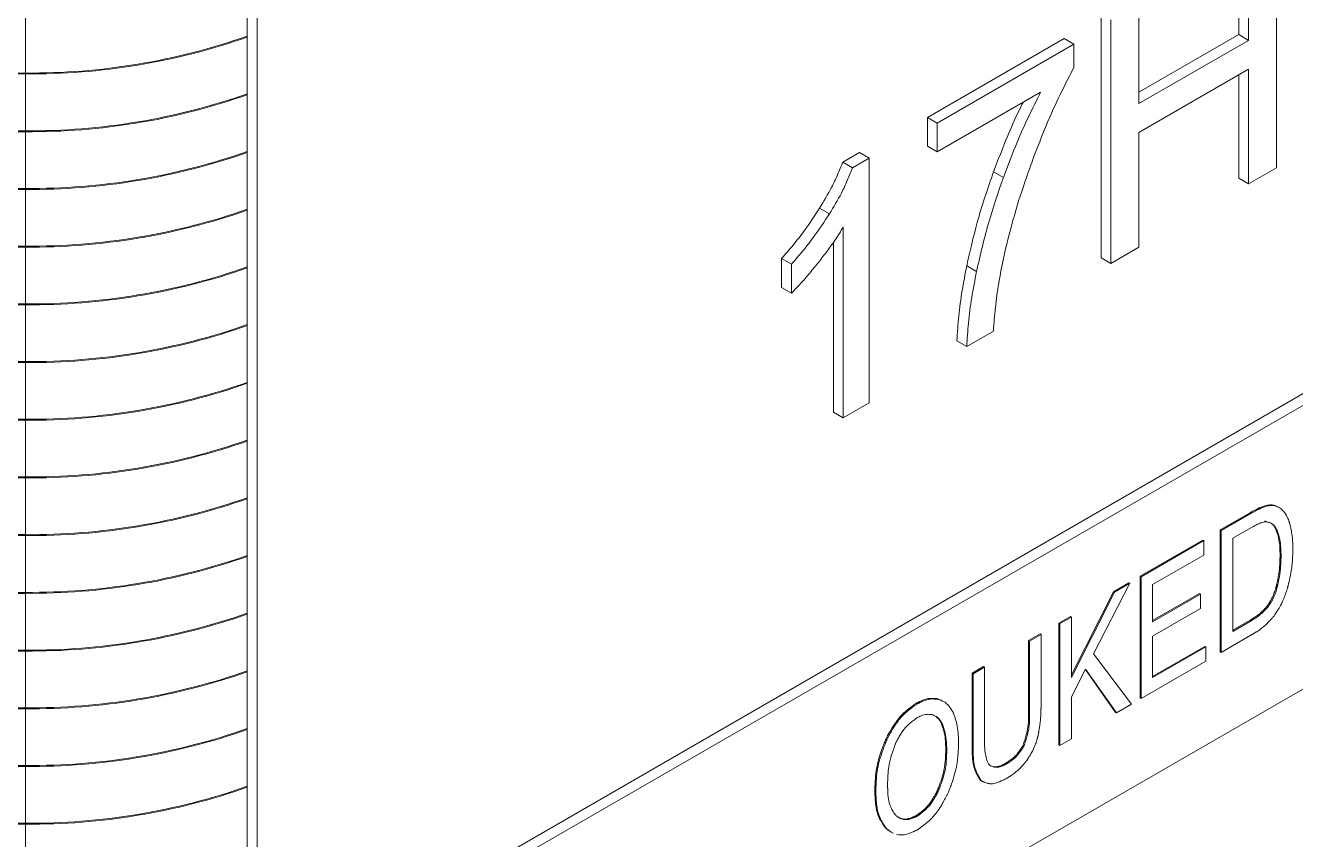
# Model space of a CAD drawing. Header units: millimetres. Extents: x -489 to 1607, y 116 to 1738.
# Drawn here: x 1260.89 to 1270.03, y 1293.21 to 1299.07 of the extents above; entities that cross this region are included whole.
import ezdxf

# ---------------------------------------------------------------- set-up
doc = ezdxf.new("R2010")
doc.units = ezdxf.units.MM

msp = doc.modelspace()

# ---------------------------------------------------------------- linework, layer by layer
at = {"color": 7, "linetype": 'Continuous', "lineweight": 15}
for p, q in [((1278.466, 1301.2592), (1264.3239, 1293.0951)), ((1264.3946, 1293.0543), (1278.5367, 1301.2184)), ((1262.4854, 1300.6891), (1262.4854, 1288.441)), ((1262.5561, 1288.4002), (1262.5561, 1300.6483)), ((1269.8904, 1299.7986), (1269.8904, 1298.0451)), ((1269.6188, 1299.7234), (1269.6188, 1299.0033)), ((1269.6895, 1298.9625), (1269.6895, 1299.6826)), ((1268.9002, 1299.2269), (1268.9002, 1298.5069)), ((1260.8892, 1299.1357), (1260.8892, 1298.7274)), ((1278.5367, 1299.177), (1264.3946, 1291.013)), ((1268.6285, 1299.1517), (1268.6285, 1297.3983)), ((1268.6992, 1297.3574), (1268.6992, 1299.1109)), ((1269.6188, 1299.0033), (1268.9002, 1298.5885)), ((1269.6895, 1298.9625), (1269.6188, 1299.0033)), ((1268.3623, 1298.9753), (1267.3794, 1298.4079)), ((1267.4501, 1298.367), (1268.433, 1298.9345)), ((1268.433, 1298.9345), (1268.3623, 1298.9753)), ((1268.433, 1298.9345), (1268.433, 1298.7671)), ((1268.9002, 1298.5069), (1269.6895, 1298.9625)), ((1252.0608, 1298.7274), (1260.8892, 1298.7274)), ((1269.6895, 1298.7556), (1268.9002, 1298.3)), ((1269.6895, 1297.9291), (1269.6895, 1298.7556)), ((1260.8892, 1298.7205), (1252.0608, 1298.7205)), ((1260.8892, 1298.7205), (1260.8892, 1298.3122)), ((1269.6188, 1298.7148), (1269.6188, 1297.9699)), ((1268.1938, 1298.5895), (1267.4501, 1298.1601)), ((1267.4501, 1298.367), (1267.3794, 1298.4079)), ((1267.3794, 1298.4079), (1267.3794, 1298.201)), ((1267.4501, 1298.1601), (1267.4501, 1298.367)), ((1252.0608, 1298.3122), (1260.8892, 1298.3122)), ((1260.8892, 1298.3053), (1252.0608, 1298.3053)), ((1260.8892, 1298.3053), (1260.8892, 1297.897)), ((1268.9002, 1297.4734), (1268.9002, 1298.3)), ((1267.4501, 1298.1601), (1267.3794, 1298.201)), ((1266.8894, 1298.1549), (1266.7693, 1298.0856)), ((1266.9601, 1298.1141), (1266.84, 1298.0448)), ((1266.8894, 1298.1549), (1266.9601, 1298.1141)), ((1266.9601, 1296.3535), (1266.9601, 1298.1141)), ((1266.84, 1298.0448), (1266.7693, 1298.0856)), ((1267.8553, 1298.017), (1267.926, 1297.9762)), ((1269.8904, 1298.0451), (1269.6895, 1297.9291)), ((1269.6895, 1297.9291), (1269.6188, 1297.9699)), ((1252.0608, 1297.897), (1260.8892, 1297.897)), ((1260.8892, 1297.8901), (1252.0608, 1297.8901)), ((1260.8892, 1297.8901), (1260.8892, 1297.4818)), ((1266.6743, 1297.7147), (1266.6035, 1297.7555)), ((1266.7737, 1297.6178), (1266.7737, 1296.2458)), ((1252.0608, 1297.4818), (1260.8892, 1297.4818)), ((1260.8892, 1297.4749), (1252.0608, 1297.4749)), ((1260.8892, 1297.4749), (1260.8892, 1297.0666)), ((1266.703, 1297.5099), (1266.703, 1296.2867)), ((1268.6992, 1297.3574), (1268.9002, 1297.4734)), ((1266.4008, 1297.3511), (1266.3301, 1297.3919)), ((1266.3301, 1297.3919), (1266.3301, 1297.1838)), ((1268.6992, 1297.3574), (1268.6285, 1297.3983)), ((1266.4008, 1297.3511), (1266.4008, 1297.1429)), ((1267.7328, 1297.2995), (1267.6621, 1297.3403)), ((1266.4008, 1297.1429), (1266.3301, 1297.1838)), ((1252.0608, 1297.0666), (1260.8892, 1297.0666)), ((1260.8892, 1297.0597), (1252.0608, 1297.0597)), ((1260.8892, 1297.0597), (1260.8892, 1296.6514)), ((1267.854, 1296.8695), (1267.6624, 1296.7589)), ((1267.6624, 1296.7589), (1267.5917, 1296.7997)), ((1252.0608, 1296.6514), (1260.8892, 1296.6514)), ((1260.8892, 1296.6445), (1252.0608, 1296.6445)), ((1260.8892, 1296.6445), (1260.8892, 1296.2362)), ((1266.7737, 1296.2458), (1266.9601, 1296.3535)), ((1266.7737, 1296.2458), (1266.703, 1296.2867)), ((1252.0608, 1296.2362), (1260.8892, 1296.2362)), ((1260.8892, 1296.2293), (1252.0608, 1296.2293)), ((1260.8892, 1296.2293), (1260.8892, 1295.821)), ((1252.0608, 1295.821), (1260.8892, 1295.821)), ((1260.8892, 1295.8141), (1252.0608, 1295.8141)), ((1260.8892, 1295.8141), (1260.8892, 1295.4059)), ((1269.7014, 1295.564), (1269.4864, 1295.4399)), ((1269.4935, 1295.4358), (1269.7084, 1295.5599)), ((1269.7084, 1295.5599), (1269.7014, 1295.564)), ((1269.8296, 1295.6137), (1269.8226, 1295.6178)), ((1269.9239, 1295.5916), (1269.9168, 1295.5957)), ((1269.4935, 1295.4358), (1269.4864, 1295.4399)), ((1269.4864, 1295.4399), (1269.4864, 1294.5632)), ((1269.7064, 1295.4552), (1269.5758, 1295.3799)), ((1269.892, 1295.4431), (1269.885, 1295.4472)), ((1252.0608, 1295.4059), (1260.8892, 1295.4059)), ((1260.8892, 1295.3989), (1252.0608, 1295.3989)), ((1260.8892, 1295.3989), (1260.8892, 1294.9907)), ((1269.3601, 1295.3669), (1268.91, 1295.1071)), ((1268.9171, 1295.103), (1269.3671, 1295.3629)), ((1269.3671, 1295.3629), (1269.3601, 1295.3669)), ((1269.3671, 1295.3629), (1269.3671, 1295.2594)), ((1269.4935, 1294.5591), (1269.4935, 1295.4358)), ((1269.5758, 1295.3799), (1269.5758, 1294.7101)), ((1269.3671, 1295.2594), (1268.9994, 1295.0471)), ((1269.9234, 1295.2516), (1269.9163, 1295.2557)), ((1268.9171, 1295.103), (1268.91, 1295.1071)), ((1268.91, 1295.1071), (1268.91, 1294.2304)), ((1268.9171, 1294.2263), (1268.9171, 1295.103)), ((1252.0608, 1294.9907), (1260.8892, 1294.9907)), ((1260.8892, 1294.9837), (1252.0608, 1294.9837)), ((1260.8892, 1294.9837), (1260.8892, 1294.5755)), ((1268.717, 1294.9957), (1268.4147, 1294.3964)), ((1268.4147, 1294.3783), (1268.724, 1294.9916)), ((1268.8358, 1295.0561), (1268.5744, 1294.5496)), ((1268.8287, 1295.0602), (1268.717, 1294.9957)), ((1268.724, 1294.9916), (1268.717, 1294.9957)), ((1268.724, 1294.9916), (1268.8358, 1295.0561)), ((1268.8358, 1295.0561), (1268.8287, 1295.0602)), ((1268.9994, 1295.0471), (1268.9994, 1294.7792)), ((1269.3368, 1294.9821), (1268.9994, 1294.7873)), ((1269.3438, 1294.978), (1269.3368, 1294.9821)), ((1269.8938, 1295.021), (1269.8868, 1295.0251)), ((1268.9994, 1294.7792), (1269.3438, 1294.978)), ((1269.3438, 1294.978), (1269.3438, 1294.8746)), ((1269.8301, 1294.8871), (1269.8231, 1294.8911)), ((1268.4077, 1294.8171), (1268.3253, 1294.7696)), ((1268.3324, 1294.7655), (1268.4147, 1294.813)), ((1268.4147, 1294.813), (1268.4077, 1294.8171)), ((1268.4147, 1294.813), (1268.4147, 1294.3783)), ((1269.3438, 1294.8746), (1268.9994, 1294.6757)), ((1268.3253, 1294.7696), (1268.3253, 1293.8928)), ((1268.3324, 1294.7655), (1268.3253, 1294.7696)), ((1268.3324, 1293.8888), (1268.3324, 1294.7655)), ((1269.5758, 1294.7101), (1269.7084, 1294.7866)), ((1269.7014, 1294.7907), (1269.5759, 1294.7182)), ((1269.7084, 1294.7866), (1269.7014, 1294.7907)), ((1268.1896, 1294.6913), (1268.1073, 1294.6437)), ((1268.1143, 1294.6396), (1268.1073, 1294.6437)), ((1268.1073, 1294.6437), (1268.1073, 1294.1378)), ((1268.1143, 1294.6396), (1268.1967, 1294.6872)), ((1268.1143, 1294.1337), (1268.1143, 1294.6396)), ((1268.1967, 1294.6872), (1268.1896, 1294.6913)), ((1268.1967, 1294.6872), (1268.1967, 1294.1806)), ((1268.9994, 1294.6757), (1268.9994, 1294.3773)), ((1269.7183, 1294.6888), (1269.4935, 1294.5591)), ((1252.0608, 1294.5755), (1260.8892, 1294.5755)), ((1260.8892, 1294.5685), (1252.0608, 1294.5685)), ((1260.8892, 1294.5685), (1260.8892, 1294.1603)), ((1268.5744, 1294.5496), (1268.8472, 1294.186)), ((1269.3746, 1294.602), (1268.9994, 1294.3855)), ((1268.9994, 1294.3773), (1269.3816, 1294.5979)), ((1269.3746, 1294.602), (1269.3816, 1294.5979)), ((1269.3816, 1294.5979), (1269.3816, 1294.4945)), ((1269.4935, 1294.5591), (1269.4864, 1294.5632)), ((1267.7825, 1294.4563), (1267.7002, 1294.4087)), ((1267.7073, 1294.4046), (1267.7896, 1294.4522)), ((1267.7896, 1294.4522), (1267.7825, 1294.4563)), ((1267.7896, 1294.4522), (1267.7896, 1293.9462)), ((1268.5173, 1294.4389), (1268.4147, 1294.2401)), ((1268.5155, 1294.4354), (1268.7313, 1294.1273)), ((1268.7384, 1294.1232), (1268.5173, 1294.4389)), ((1269.3816, 1294.4945), (1268.9171, 1294.2263)), ((1267.7002, 1294.4087), (1267.7002, 1293.9022)), ((1267.7073, 1294.4046), (1267.7002, 1294.4087)), ((1267.7073, 1293.8981), (1267.7073, 1294.4046)), ((1252.0608, 1294.1603), (1260.8892, 1294.1603)), ((1267.3059, 1294.1885), (1267.2988, 1294.1926)), ((1267.4561, 1294.2214), (1267.449, 1294.2254)), ((1267.4997, 1294.2023), (1267.4926, 1294.2064)), ((1268.4147, 1294.2401), (1268.4147, 1293.9363)), ((1268.8472, 1294.186), (1268.7384, 1294.1232)), ((1268.9171, 1294.2263), (1268.91, 1294.2304)), ((1260.8892, 1294.1534), (1252.0608, 1294.1534)), ((1260.8892, 1294.1534), (1260.8892, 1293.7451)), ((1268.1143, 1294.1337), (1268.1073, 1294.1378)), ((1268.7384, 1294.1232), (1268.7313, 1294.1273)), ((1267.4866, 1294.0433), (1267.4796, 1294.0474)), ((1267.093, 1293.9451), (1267.086, 1293.9492)), ((1267.7073, 1293.8981), (1267.7002, 1293.9022)), ((1268.0676, 1293.8912), (1268.0747, 1293.8871)), ((1268.3324, 1293.8888), (1268.3253, 1293.8928)), ((1268.4147, 1293.9363), (1268.3324, 1293.8888)), ((1267.5182, 1293.8592), (1267.5112, 1293.8633)), ((1252.0608, 1293.7451), (1260.8892, 1293.7451)), ((1260.8892, 1293.7382), (1252.0608, 1293.7382)), ((1260.8892, 1293.7382), (1260.8892, 1293.3299)), ((1267.8512, 1293.7366), (1267.8416, 1293.7402)), ((1267.8582, 1293.7326), (1267.8512, 1293.7366)), ((1267.9471, 1293.756), (1267.94, 1293.7601)), ((1267.7686, 1293.6333), (1267.7615, 1293.6373)), ((1267.0076, 1293.551), (1267.0005, 1293.5551)), ((1267.4569, 1293.558), (1267.4498, 1293.5621)), ((1267.3049, 1293.3799), (1267.2978, 1293.384)), ((1252.0608, 1293.3299), (1260.8892, 1293.3299)), ((1260.8892, 1293.323), (1252.0608, 1293.323)), ((1260.8892, 1293.323), (1260.8892, 1292.9147)), ((1267.0837, 1293.2917), (1267.0766, 1293.2958))]:
    msp.add_line(p, q, dxfattribs=at)
for centre in [(1260.9258, 1303.4385), (1260.9258, 1303.4316), (1260.9258, 1303.0233), (1260.9258, 1303.0164), (1260.9258, 1302.6081), (1260.9258, 1302.6012), (1260.9258, 1302.1929), (1260.9258, 1302.186), (1260.9258, 1301.7777), (1260.9258, 1301.7708), (1260.9258, 1301.3625), (1260.9258, 1301.3556), (1260.9258, 1300.9473), (1260.9258, 1300.9404), (1260.9258, 1300.5321), (1260.9258, 1300.5252), (1260.9258, 1300.117), (1260.9258, 1300.11), (1260.9258, 1299.7018), (1260.9258, 1299.6949), (1260.9258, 1299.2866), (1260.9258, 1299.2797), (1260.9258, 1298.8714), (1260.9258, 1298.8645), (1260.9258, 1298.4562), (1260.9258, 1298.4493), (1260.9258, 1298.041), (1260.9258, 1298.0341)]:
    msp.add_arc(centre, 4.7113, 269.5547, 289.33164, dxfattribs=at)
for points, knots in [([(1268.433, 1298.7671), (1268.4025, 1298.708), (1268.3413, 1298.5897), (1268.2418, 1298.3766), (1268.182, 1298.2216), (1268.1456, 1298.1275)], [0, 0, 0, 0, 0.281784, 0.563841, 1, 1, 1, 1]), ([(1268.1938, 1298.5895), (1268.1641, 1298.53), (1268.1046, 1298.4111), (1268.0127, 1298.2065), (1267.9579, 1298.0609), (1267.926, 1297.9762)], [0, 0, 0, 0, 0.294714, 0.589633, 1, 1, 1, 1]), ([(1268.0671, 1298.5163), (1268.0564, 1298.4948), (1268.0161, 1298.4137), (1267.9423, 1298.2473), (1267.8873, 1298.1017), (1267.8553, 1298.017)], [0, 0, 0, 0, 0.131473, 0.494652, 1, 1, 1, 1]), ([(1268.1456, 1298.1275), (1268.1237, 1298.0666), (1268.0687, 1297.9137), (1267.9907, 1297.6675), (1267.9473, 1297.4846), (1267.9255, 1297.3928)], [0, 0, 0, 0, 0.247518, 0.622267, 1, 1, 1, 1]), ([(1266.7693, 1298.0856), (1266.7572, 1298.0552), (1266.733, 1297.9945), (1266.6807, 1297.8824), (1266.6334, 1297.8047), (1266.6035, 1297.7555)], [0, 0, 0, 0, 0.268532, 0.537494, 1, 1, 1, 1]), ([(1266.84, 1298.0448), (1266.8279, 1298.0144), (1266.8037, 1297.9537), (1266.7514, 1297.8416), (1266.7041, 1297.7638), (1266.6743, 1297.7147)], [0, 0, 0, 0, 0.268532, 0.537494, 1, 1, 1, 1]), ([(1267.8553, 1298.017), (1267.8342, 1297.9561), (1267.7921, 1297.8344), (1267.7218, 1297.6076), (1267.6853, 1297.4439), (1267.6621, 1297.3403)], [0, 0, 0, 0, 0.268302, 0.536728, 1, 1, 1, 1]), ([(1267.7328, 1297.2995), (1267.7463, 1297.3594), (1267.7731, 1297.4793), (1267.832, 1297.7048), (1267.8896, 1297.871), (1267.926, 1297.9762)], [0, 0, 0, 0, 0.268311, 0.536732, 1, 1, 1, 1]), ([(1266.6035, 1297.7555), (1266.5671, 1297.6998), (1266.5068, 1297.6075), (1266.4131, 1297.4883), (1266.3578, 1297.4241), (1266.3301, 1297.3919)], [0, 0, 0, 0, 0.4321992, 0.715229, 1, 1, 1, 1]), ([(1266.6743, 1297.7147), (1266.6378, 1297.6589), (1266.5775, 1297.5667), (1266.4838, 1297.4475), (1266.4285, 1297.3833), (1266.4008, 1297.3511)], [0, 0, 0, 0, 0.4321992, 0.715229, 1, 1, 1, 1]), ([(1266.5971, 1297.3675), (1266.6173, 1297.3932), (1266.6585, 1297.4458), (1266.7179, 1297.5292), (1266.755, 1297.5882), (1266.7737, 1297.6178)], [0, 0, 0, 0, 0.323269, 0.66048, 1, 1, 1, 1]), ([(1266.4008, 1297.1429), (1266.4226, 1297.1658), (1266.4673, 1297.2126), (1266.5328, 1297.2878), (1266.5756, 1297.3409), (1266.5971, 1297.3675)], [0, 0, 0, 0, 0.323095, 0.660977, 1, 1, 1, 1]), ([(1267.9255, 1297.3928), (1267.9137, 1297.3333), (1267.89, 1297.2143), (1267.8664, 1297.0395), (1267.8582, 1296.9263), (1267.854, 1296.8695)], [0, 0, 0, 0, 0.333424, 0.665835, 1, 1, 1, 1]), ([(1267.6621, 1297.3403), (1267.6505, 1297.2809), (1267.6268, 1297.159), (1267.6018, 1296.9775), (1267.5951, 1296.8591), (1267.5917, 1296.7997)], [0, 0, 0, 0, 0.32179, 0.65971, 1, 1, 1, 1]), ([(1267.6624, 1296.7589), (1267.6656, 1296.8151), (1267.6721, 1296.9303), (1267.6961, 1297.1113), (1267.7206, 1297.2366), (1267.7328, 1297.2995)], [0, 0, 0, 0, 0.321818, 0.659823, 1, 1, 1, 1]), ([(1269.8914, 1295.6081), (1269.8825, 1295.6126), (1269.8624, 1295.6228), (1269.8368, 1295.6196), (1269.8226, 1295.6178)], [0, 0, 0, 0, 0.4454346, 1, 1, 1, 1]), ([(1269.8226, 1295.6178), (1269.818, 1295.6164), (1269.795, 1295.6095), (1269.7547, 1295.5947), (1269.7186, 1295.5739), (1269.7014, 1295.564)], [0, 0, 0, 0, 0.115561, 0.578938, 1, 1, 1, 1]), ([(1269.7084, 1295.5599), (1269.7131, 1295.5626), (1269.7367, 1295.576), (1269.7777, 1295.5981), (1269.8129, 1295.6087), (1269.8296, 1295.6137)], [0, 0, 0, 0, 0.115565, 0.578504, 1, 1, 1, 1]), ([(1269.8296, 1295.6137), (1269.834, 1295.6141), (1269.8558, 1295.6161), (1269.8906, 1295.6145), (1269.9137, 1295.5986), (1269.9239, 1295.5916)], [0, 0, 0, 0, 0.1215143, 0.6109709, 1, 1, 1, 1]), ([(1269.9168, 1295.5957), (1269.9138, 1295.5981), (1269.9104, 1295.6008), (1269.9064, 1295.6023), (1269.906, 1295.6024)], [0, 0, 0, 0, 0.90742, 1, 1, 1, 1]), ([(1269.9239, 1295.5916), (1269.9266, 1295.5887), (1269.9404, 1295.5746), (1269.9588, 1295.5533), (1269.9717, 1295.5255), (1269.9775, 1295.5109), (1269.9802, 1295.5035), (1269.9817, 1295.4992), (1269.983, 1295.4956), (1269.9845, 1295.4916), (1269.9855, 1295.4887), (1269.986, 1295.4872)], [0, 0, 0, 0, 0.103137, 0.516362, 0.72279, 0.825877, 0.877533, 0.903237, 0.929062, 0.964458, 1, 1, 1, 1]), ([(1269.8115, 1295.4986), (1269.807, 1295.4976), (1269.7935, 1295.4946), (1269.7706, 1295.4884), (1269.7398, 1295.4744), (1269.7184, 1295.4621), (1269.7064, 1295.4552)], [0, 0, 0, 0, 0.132458, 0.397543, 0.663127, 1, 1, 1, 1]), ([(1269.8044, 1295.5027), (1269.8085, 1295.5022), (1269.8206, 1295.5008), (1269.8307, 1295.4953), (1269.8375, 1295.4916)], [0, 0, 0, 0, 0.334847, 1, 1, 1, 1]), ([(1269.892, 1295.4431), (1269.8898, 1295.4467), (1269.8789, 1295.4645), (1269.8567, 1295.4925), (1269.8259, 1295.4966), (1269.8115, 1295.4986)], [0, 0, 0, 0, 0.116319, 0.585763, 1, 1, 1, 1]), ([(1269.8552, 1295.484), (1269.8566, 1295.4834), (1269.8708, 1295.4777), (1269.8782, 1295.4616), (1269.885, 1295.4472)], [0, 0, 0, 0, 0.100442, 1, 1, 1, 1]), ([(1269.885, 1295.4472), (1269.8853, 1295.4461), (1269.8859, 1295.4445), (1269.8867, 1295.4424), (1269.8875, 1295.4403), (1269.8883, 1295.4382), (1269.8892, 1295.4355), (1269.89, 1295.4334), (1269.8908, 1295.4313), (1269.8919, 1295.4281), (1269.896, 1295.4169), (1269.9052, 1295.3887), (1269.9125, 1295.3503), (1269.9148, 1295.3141), (1269.9155, 1295.2957), (1269.9157, 1295.2871), (1269.9158, 1295.2831), (1269.9159, 1295.2811), (1269.9159, 1295.2791), (1269.9159, 1295.2771), (1269.916, 1295.2752), (1269.916, 1295.2732), (1269.9161, 1295.2712), (1269.9161, 1295.2692), (1269.9161, 1295.2672), (1269.9161, 1295.2652), (1269.9162, 1295.2635), (1269.9162, 1295.2619), (1269.9162, 1295.2602), (1269.9163, 1295.258), (1269.9163, 1295.2565), (1269.9163, 1295.2557)], [0, 0, 0, 0, 0.019141, 0.028667, 0.038175, 0.057208, 0.066823, 0.085838, 0.095345, 0.104942, 0.143005, 0.295642, 0.597643, 0.748245, 0.823443, 0.861081, 0.870517, 0.879842, 0.889278, 0.898713, 0.908149, 0.917471, 0.926907, 0.936342, 0.945664, 0.955099, 0.964534, 0.969194, 0.97863, 0.988065, 1, 1, 1, 1]), ([(1269.9234, 1295.2516), (1269.9233, 1295.2543), (1269.9233, 1295.2583), (1269.9232, 1295.2637), (1269.9231, 1295.2678), (1269.923, 1295.2718), (1269.923, 1295.2758), (1269.9228, 1295.2839), (1269.922, 1295.312), (1269.9195, 1295.3488), (1269.9111, 1295.3875), (1269.9045, 1295.4083), (1269.9, 1295.4211), (1269.898, 1295.4269), (1269.8963, 1295.4316), (1269.8946, 1295.4362), (1269.8933, 1295.4396), (1269.8925, 1295.442), (1269.892, 1295.4431)], [0, 0, 0, 0, 0.038075, 0.05717, 0.076265, 0.095248, 0.114345, 0.133442, 0.209739, 0.515246, 0.667895, 0.833782, 0.875253, 0.896025, 0.937624, 0.958345, 0.979172, 1, 1, 1, 1]), ([(1269.986, 1295.4872), (1269.9863, 1295.486), (1269.9871, 1295.4826), (1269.9883, 1295.4779), (1269.9894, 1295.4733), (1269.991, 1295.4663), (1269.9945, 1295.4511), (1270.0016, 1295.4175), (1270.0061, 1295.3761), (1270.0074, 1295.3408), (1270.0078, 1295.3243), (1270.008, 1295.316), (1270.0081, 1295.3091), (1270.0082, 1295.3036), (1270.0083, 1295.3008), (1270.0083, 1295.2994)], [0, 0, 0, 0, 0.020114, 0.060358, 0.080472, 0.100573, 0.181125, 0.34214, 0.669485, 0.834687, 0.875961, 0.91735, 0.958615, 0.979248, 1, 1, 1, 1]), ([(1269.9163, 1295.2557), (1269.9163, 1295.2543), (1269.9162, 1295.2515), (1269.9161, 1295.2474), (1269.916, 1295.2432), (1269.9159, 1295.2391), (1269.9158, 1295.2357), (1269.9157, 1295.2322), (1269.9156, 1295.2288), (1269.9154, 1295.2205), (1269.9144, 1295.1913), (1269.9117, 1295.1516), (1269.9039, 1295.1033), (1269.898, 1295.0748), (1269.8942, 1295.0575), (1269.893, 1295.0525), (1269.8926, 1295.0504), (1269.8921, 1295.0483), (1269.8917, 1295.0467), (1269.8913, 1295.045), (1269.891, 1295.0434), (1269.8906, 1295.0417), (1269.8901, 1295.0396), (1269.8897, 1295.038), (1269.8893, 1295.0363), (1269.889, 1295.0346), (1269.8886, 1295.033), (1269.8881, 1295.0309), (1269.8877, 1295.0293), (1269.8872, 1295.0272), (1269.887, 1295.0259), (1269.8868, 1295.0251)], [0, 0, 0, 0, 0.018824, 0.03765, 0.056475, 0.075189, 0.094016, 0.103429, 0.122146, 0.140975, 0.216203, 0.517164, 0.66768, 0.833668, 0.875336, 0.885631, 0.896033, 0.901295, 0.911697, 0.916853, 0.922008, 0.932426, 0.937689, 0.948, 0.953263, 0.958418, 0.968836, 0.973992, 0.984426, 0.989582, 1, 1, 1, 1]), ([(1270.0083, 1295.2994), (1270.0082, 1295.2966), (1270.0081, 1295.2911), (1270.0079, 1295.2829), (1270.0077, 1295.2746), (1270.0072, 1295.258), (1270.0059, 1295.2218), (1270.0014, 1295.1656), (1269.9902, 1295.107), (1269.9813, 1295.069), (1269.9774, 1295.0529), (1269.9756, 1295.0455), (1269.974, 1295.0389), (1269.9721, 1295.0315), (1269.971, 1295.0271), (1269.9705, 1295.0249)], [0, 0, 0, 0, 0.031627, 0.063254, 0.094979, 0.126611, 0.253307, 0.506883, 0.752446, 0.876237, 0.907111, 0.922615, 0.953533, 0.976811, 1, 1, 1, 1]), ([(1269.8938, 1295.021), (1269.8942, 1295.0225), (1269.8949, 1295.0255), (1269.8959, 1295.03), (1269.8968, 1295.0338), (1269.8976, 1295.0375), (1269.8983, 1295.0405), (1269.8992, 1295.0443), (1269.901, 1295.0525), (1269.9053, 1295.072), (1269.9144, 1295.1159), (1269.9204, 1295.1658), (1269.9222, 1295.2056), (1269.9227, 1295.224), (1269.9229, 1295.2317), (1269.9231, 1295.2386), (1269.9232, 1295.2447), (1269.9233, 1295.2493), (1269.9234, 1295.2516)], [0, 0, 0, 0, 0.018747, 0.037601, 0.056348, 0.065829, 0.08456, 0.093933, 0.112755, 0.187916, 0.338364, 0.66668, 0.833219, 0.874921, 0.916619, 0.937464, 0.968733, 1, 1, 1, 1]), ([(1269.8868, 1295.0251), (1269.8849, 1295.019), (1269.8792, 1295.0008), (1269.867, 1294.9643), (1269.8458, 1294.9252), (1269.829, 1294.9), (1269.8231, 1294.8911)], [0, 0, 0, 0, 0.132204, 0.396705, 0.787663, 1, 1, 1, 1]), ([(1269.8301, 1294.8871), (1269.8338, 1294.8926), (1269.8448, 1294.9092), (1269.8664, 1294.9434), (1269.8824, 1294.984), (1269.891, 1295.0118), (1269.8938, 1295.021)], [0, 0, 0, 0, 0.1321008, 0.3967823, 0.7980739, 1, 1, 1, 1]), ([(1269.9705, 1295.0249), (1269.9695, 1295.0219), (1269.9666, 1295.0127), (1269.9616, 1294.9975), (1269.9533, 1294.9732), (1269.9408, 1294.9395), (1269.9217, 1294.8987), (1269.9034, 1294.8684), (1269.8926, 1294.8512), (1269.8886, 1294.845), (1269.8856, 1294.8403), (1269.8825, 1294.8357), (1269.8785, 1294.8295), (1269.8754, 1294.8248), (1269.8734, 1294.8217)], [0, 0, 0, 0, 0.0435871, 0.130627, 0.2177884, 0.3921393, 0.6130176, 0.8057783, 0.8543152, 0.87858, 0.9028604, 0.9270577, 0.9513551, 1, 1, 1, 1]), ([(1269.8231, 1294.8911), (1269.8188, 1294.8864), (1269.7972, 1294.8627), (1269.7659, 1294.8317), (1269.7355, 1294.8117), (1269.7231, 1294.8038), (1269.7193, 1294.8016), (1269.7176, 1294.8005), (1269.7165, 1294.7998), (1269.7153, 1294.7991), (1269.7142, 1294.7984), (1269.7131, 1294.7977), (1269.7119, 1294.797), (1269.7108, 1294.7963), (1269.7096, 1294.7956), (1269.7085, 1294.795), (1269.7074, 1294.7943), (1269.7062, 1294.7936), (1269.7051, 1294.7929), (1269.7039, 1294.7922), (1269.7028, 1294.7916), (1269.7019, 1294.791), (1269.7014, 1294.7907)], [0, 0, 0, 0, 0.112505, 0.56525, 0.781925, 0.836468, 0.863644, 0.870526, 0.877319, 0.890904, 0.897781, 0.904573, 0.918159, 0.924949, 0.931826, 0.945411, 0.952204, 0.959078, 0.972664, 0.979456, 0.986247, 1, 1, 1, 1]), ([(1269.7084, 1294.7866), (1269.7096, 1294.7873), (1269.712, 1294.7887), (1269.7155, 1294.7908), (1269.7202, 1294.7937), (1269.7285, 1294.7986), (1269.745, 1294.809), (1269.7699, 1294.8262), (1269.8001, 1294.854), (1269.8201, 1294.876), (1269.8301, 1294.8871)], [0, 0, 0, 0, 0.028144, 0.056205, 0.084352, 0.140564, 0.252984, 0.478077, 0.736373, 1, 1, 1, 1]), ([(1269.8734, 1294.8217), (1269.8723, 1294.8205), (1269.8702, 1294.8181), (1269.866, 1294.8133), (1269.8617, 1294.8085), (1269.8543, 1294.8), (1269.8404, 1294.7846), (1269.8185, 1294.7615), (1269.791, 1294.7373), (1269.7676, 1294.7203), (1269.7511, 1294.7094), (1269.7417, 1294.7034), (1269.7346, 1294.6989), (1269.7284, 1294.6951), (1269.7229, 1294.6917), (1269.7198, 1294.6898), (1269.7183, 1294.6888)], [0, 0, 0, 0, 0.021832, 0.043723, 0.087505, 0.109454, 0.197054, 0.372385, 0.547998, 0.723402, 0.811029, 0.854816, 0.898585, 0.942407, 0.971206, 1, 1, 1, 1]), ([(1267.2988, 1294.1926), (1267.2965, 1294.1909), (1267.293, 1294.1884), (1267.2883, 1294.1851), (1267.2848, 1294.1826), (1267.2813, 1294.1801), (1267.2777, 1294.1776), (1267.2731, 1294.1742), (1267.2684, 1294.1708), (1267.2602, 1294.1648), (1267.2357, 1294.1464), (1267.1935, 1294.1113), (1267.1508, 1294.0571), (1267.124, 1294.0145), (1267.1111, 1293.9928), (1267.1052, 1293.9827), (1267.1023, 1293.9776), (1267.0994, 1293.9726), (1267.0965, 1293.9675), (1267.0935, 1293.9625), (1267.0901, 1293.9563), (1267.0875, 1293.9519), (1267.086, 1293.9492)], [0, 0, 0, 0, 0.028928, 0.043371, 0.057814, 0.072266, 0.086762, 0.101225, 0.13012, 0.144606, 0.202434, 0.434668, 0.668813, 0.803933, 0.871412, 0.888262, 0.905143, 0.922054, 0.938905, 0.955786, 0.972606, 1, 1, 1, 1]), ([(1267.093, 1293.9451), (1267.0963, 1293.9509), (1267.1013, 1293.9596), (1267.1079, 1293.9711), (1267.118, 1293.9884), (1267.1369, 1294.0202), (1267.1715, 1294.0729), (1267.2145, 1294.1191), (1267.2509, 1294.1484), (1267.2696, 1294.1625), (1267.2803, 1294.1703), (1267.2886, 1294.1762), (1267.2971, 1294.1823), (1267.303, 1294.1864), (1267.3059, 1294.1885)], [0, 0, 0, 0, 0.057809, 0.086728, 0.115677, 0.231368, 0.407748, 0.662147, 0.795142, 0.861563, 0.894769, 0.927942, 0.964002, 1, 1, 1, 1]), ([(1267.449, 1294.2254), (1267.4485, 1294.2255), (1267.447, 1294.2257), (1267.4449, 1294.2258), (1267.4424, 1294.2261), (1267.4404, 1294.2263), (1267.4383, 1294.2265), (1267.4363, 1294.2267), (1267.4342, 1294.2268), (1267.4307, 1294.2271), (1267.4198, 1294.2278), (1267.3992, 1294.2285), (1267.3683, 1294.2236), (1267.3424, 1294.2132), (1267.3265, 1294.206), (1267.3214, 1294.2036), (1267.3189, 1294.2023), (1267.3171, 1294.2015), (1267.3156, 1294.2008), (1267.3142, 1294.2001), (1267.3131, 1294.1996), (1267.312, 1294.199), (1267.3109, 1294.1985), (1267.3098, 1294.198), (1267.3083, 1294.1973), (1267.3069, 1294.1965), (1267.3054, 1294.1958), (1267.3043, 1294.1953), (1267.3032, 1294.1947), (1267.3021, 1294.1942), (1267.3007, 1294.1934), (1267.2996, 1294.1929), (1267.2988, 1294.1926)], [0, 0, 0, 0, 0.011085, 0.033236, 0.044378, 0.066528, 0.077603, 0.088736, 0.110877, 0.121953, 0.166336, 0.3438, 0.561636, 0.779666, 0.834698, 0.86224, 0.876039, 0.882878, 0.896666, 0.903559, 0.910399, 0.917293, 0.924187, 0.93108, 0.937974, 0.951686, 0.95858, 0.965474, 0.972368, 0.979262, 0.986146, 1, 1, 1, 1]), ([(1267.3059, 1294.1885), (1267.3071, 1294.1891), (1267.3094, 1294.1902), (1267.3124, 1294.1917), (1267.3153, 1294.1931), (1267.3176, 1294.1943), (1267.32, 1294.1954), (1267.3223, 1294.1965), (1267.3288, 1294.1997), (1267.3441, 1294.2068), (1267.3699, 1294.2175), (1267.4003, 1294.2241), (1267.4225, 1294.224), (1267.4348, 1294.2232), (1267.4405, 1294.2228), (1267.4449, 1294.2224), (1267.4494, 1294.222), (1267.4527, 1294.2217), (1267.455, 1294.2215), (1267.4561, 1294.2214)], [0, 0, 0, 0, 0.022197, 0.044394, 0.05547, 0.077601, 0.088743, 0.099819, 0.12196, 0.210674, 0.388264, 0.612609, 0.805685, 0.854318, 0.878583, 0.927137, 0.951361, 0.975709, 1, 1, 1, 1]), ([(1267.4893, 1294.2074), (1267.4854, 1294.2098), (1267.477, 1294.2147), (1267.4668, 1294.2187), (1267.4597, 1294.2214), (1267.4561, 1294.2228), (1267.4526, 1294.2241), (1267.4502, 1294.225), (1267.449, 1294.2254)], [0, 0, 0, 0, 0.315732, 0.657939, 0.743366, 0.828793, 0.914521, 1, 1, 1, 1]), ([(1267.4561, 1294.2214), (1267.4579, 1294.2207), (1267.4634, 1294.2187), (1267.4724, 1294.2152), (1267.4867, 1294.2092), (1267.5073, 1294.199), (1267.5293, 1294.1802), (1267.5435, 1294.16), (1267.5517, 1294.147), (1267.555, 1294.1415), (1267.5577, 1294.1371), (1267.5603, 1294.1326), (1267.5622, 1294.1292), (1267.5635, 1294.127)], [0, 0, 0, 0, 0.040424, 0.121301, 0.202237, 0.364161, 0.602862, 0.800938, 0.850688, 0.900506, 0.925414, 0.950294, 1, 1, 1, 1]), ([(1268.1967, 1294.1806), (1268.1967, 1294.1779), (1268.1966, 1294.1738), (1268.1965, 1294.1669), (1268.1964, 1294.1601), (1268.1962, 1294.1491), (1268.1956, 1294.1187), (1268.1937, 1294.0795), (1268.1878, 1294.0326), (1268.1834, 1294.0055), (1268.1805, 1293.9885), (1268.1794, 1293.9824), (1268.1783, 1293.9762), (1268.1772, 1293.97), (1268.1761, 1293.9638), (1268.1755, 1293.9608), (1268.1752, 1293.9592)], [0, 0, 0, 0, 0.038622, 0.057991, 0.096729, 0.135354, 0.21273, 0.522426, 0.677178, 0.838563, 0.878849, 0.899068, 0.919286, 0.959636, 0.979868, 1, 1, 1, 1]), ([(1267.3064, 1294.0895), (1267.3052, 1294.0887), (1267.3017, 1294.0862), (1267.297, 1294.0828), (1267.2912, 1294.0787), (1267.283, 1294.0727), (1267.2667, 1294.0605), (1267.2379, 1294.0372), (1267.2083, 1294.0036), (1267.1849, 1293.9675), (1267.1727, 1293.9466), (1267.1647, 1293.9324), (1267.1607, 1293.9253), (1267.1568, 1293.9182), (1267.1542, 1293.9134), (1267.1529, 1293.9111)], [0, 0, 0, 0, 0.019853, 0.059573, 0.079498, 0.119217, 0.198732, 0.357991, 0.613583, 0.74134, 0.870529, 0.902912, 0.935299, 0.96769, 1, 1, 1, 1]), ([(1267.4134, 1294.1102), (1267.4094, 1294.1108), (1267.3974, 1294.1125), (1267.3721, 1294.1149), (1267.3392, 1294.1056), (1267.3154, 1294.0939), (1267.3064, 1294.0895)], [0, 0, 0, 0, 0.123759, 0.371562, 0.76321, 1, 1, 1, 1]), ([(1267.4063, 1294.1143), (1267.41, 1294.113), (1267.4185, 1294.11), (1267.4258, 1294.1045), (1267.4299, 1294.1015)], [0, 0, 0, 0, 0.428632, 1, 1, 1, 1]), ([(1267.4866, 1294.0433), (1267.4846, 1294.047), (1267.4743, 1294.0657), (1267.4538, 1294.0948), (1267.4262, 1294.1053), (1267.4134, 1294.1102)], [0, 0, 0, 0, 0.116988, 0.587687, 1, 1, 1, 1]), ([(1267.4424, 1294.0932), (1267.4471, 1294.0905), (1267.4635, 1294.081), (1267.4729, 1294.0614), (1267.4796, 1294.0474)], [0, 0, 0, 0, 0.283954, 1, 1, 1, 1]), ([(1267.5635, 1294.127), (1267.5643, 1294.1249), (1267.5659, 1294.1207), (1267.5683, 1294.1144), (1267.5731, 1294.1017), (1267.5799, 1294.0825), (1267.5909, 1294.0471), (1267.5978, 1294.008), (1267.6006, 1293.9716), (1267.6016, 1293.9531), (1267.602, 1293.9425), (1267.6023, 1293.9345), (1267.6026, 1293.9265), (1267.6029, 1293.9169), (1267.603, 1293.9099), (1267.6032, 1293.9056)], [0, 0, 0, 0, 0.032664, 0.065312, 0.097927, 0.228581, 0.359141, 0.620993, 0.751583, 0.816876, 0.849503, 0.882218, 0.914832, 0.947441, 1, 1, 1, 1]), ([(1268.1073, 1294.1378), (1268.1073, 1294.1364), (1268.1073, 1294.1337), (1268.1073, 1294.1296), (1268.1073, 1294.1256), (1268.1073, 1294.1215), (1268.1074, 1294.1174), (1268.1074, 1294.1133), (1268.1073, 1294.1092), (1268.1073, 1294.101), (1268.1069, 1294.0722), (1268.1046, 1294.0266), (1268.0905, 1293.9596), (1268.0759, 1293.916), (1268.0676, 1293.8912)], [0, 0, 0, 0, 0.017678, 0.035355, 0.053033, 0.070604, 0.088282, 0.105959, 0.123636, 0.141208, 0.21182, 0.494907, 0.712898, 1, 1, 1, 1]), ([(1268.0747, 1293.8871), (1268.0767, 1293.8932), (1268.0868, 1293.9237), (1268.1026, 1293.9733), (1268.1122, 1294.0333), (1268.114, 1294.0718), (1268.1144, 1294.0946), (1268.1144, 1294.1028), (1268.1144, 1294.1111), (1268.1144, 1294.1193), (1268.1144, 1294.1275), (1268.1143, 1294.1316), (1268.1143, 1294.1337)], [0, 0, 0, 0, 0.070643, 0.353434, 0.573684, 0.786196, 0.839653, 0.866378, 0.893102, 0.946551, 0.973275, 1, 1, 1, 1]), ([(1267.4796, 1294.0474), (1267.48, 1294.0463), (1267.4805, 1294.0447), (1267.4814, 1294.042), (1267.4822, 1294.0399), (1267.4831, 1294.0372), (1267.4839, 1294.0351), (1267.4848, 1294.0324), (1267.4856, 1294.0302), (1267.4869, 1294.0264), (1267.4907, 1294.0151), (1267.5001, 1293.9852), (1267.5074, 1293.9438), (1267.5096, 1293.907), (1267.5102, 1293.8917), (1267.5104, 1293.8866), (1267.5105, 1293.8837), (1267.5106, 1293.8801), (1267.5107, 1293.8772), (1267.5108, 1293.8735), (1267.5109, 1293.8706), (1267.5111, 1293.867), (1267.5111, 1293.8648), (1267.5112, 1293.8633)], [0, 0, 0, 0, 0.019663, 0.029588, 0.049363, 0.059176, 0.078932, 0.088856, 0.108575, 0.1185, 0.158012, 0.316115, 0.65482, 0.827334, 0.870482, 0.881327, 0.902896, 0.913623, 0.935187, 0.946029, 0.967593, 0.978436, 1, 1, 1, 1]), ([(1267.5182, 1293.8592), (1267.5182, 1293.8619), (1267.518, 1293.8659), (1267.5178, 1293.8726), (1267.5176, 1293.8793), (1267.5172, 1293.8899), (1267.5163, 1293.9084), (1267.5138, 1293.9446), (1267.5066, 1293.9829), (1267.4977, 1294.0111), (1267.4934, 1294.024), (1267.4911, 1294.0305), (1267.4893, 1294.0358), (1267.4878, 1294.0401), (1267.487, 1294.0422), (1267.4866, 1294.0433)], [0, 0, 0, 0, 0.039473, 0.059268, 0.098745, 0.138227, 0.21735, 0.375348, 0.685256, 0.842505, 0.881884, 0.921336, 0.960715, 0.980357, 1, 1, 1, 1]), ([(1267.086, 1293.9492), (1267.0847, 1293.9461), (1267.0829, 1293.9416), (1267.0805, 1293.9355), (1267.0787, 1293.931), (1267.0763, 1293.9249), (1267.0738, 1293.9188), (1267.0714, 1293.9128), (1267.0696, 1293.9082), (1267.066, 1293.8991), (1267.0537, 1293.8672), (1267.0338, 1293.8128), (1267.0149, 1293.7408), (1267.0072, 1293.6835), (1267.0037, 1293.639), (1267.0025, 1293.6157), (1267.002, 1293.6021), (1267.0019, 1293.598), (1267.0017, 1293.5946), (1267.0016, 1293.5912), (1267.0015, 1293.5885), (1267.0014, 1293.5851), (1267.0013, 1293.5824), (1267.0012, 1293.579), (1267.0011, 1293.5756), (1267.001, 1293.5722), (1267.0009, 1293.5689), (1267.0008, 1293.5662), (1267.0007, 1293.5627), (1267.0006, 1293.5593), (1267.0006, 1293.5565), (1267.0005, 1293.5551)], [0, 0, 0, 0, 0.022368, 0.033571, 0.044775, 0.055962, 0.078335, 0.089505, 0.100732, 0.111884, 0.156689, 0.335841, 0.511596, 0.687249, 0.774831, 0.862438, 0.873388, 0.884337, 0.895286, 0.90076, 0.911708, 0.91718, 0.928126, 0.933599, 0.944544, 0.95549, 0.960961, 0.971907, 0.977378, 0.988722, 1, 1, 1, 1]), ([(1267.0076, 1293.551), (1267.0077, 1293.5538), (1267.0079, 1293.562), (1267.0082, 1293.5731), (1267.0087, 1293.587), (1267.0094, 1293.6064), (1267.0113, 1293.6456), (1267.0155, 1293.6914), (1267.0254, 1293.7502), (1267.0411, 1293.8088), (1267.06, 1293.861), (1267.0719, 1293.8918), (1267.0762, 1293.903), (1267.0807, 1293.9142), (1267.0851, 1293.9255), (1267.0897, 1293.9367), (1267.0919, 1293.9423), (1267.093, 1293.9451)], [0, 0, 0, 0, 0.022354, 0.067131, 0.08949, 0.134284, 0.22382, 0.40303, 0.492549, 0.669861, 0.834508, 0.875853, 0.896551, 0.917242, 0.958635, 0.979281, 1, 1, 1, 1]), ([(1267.1529, 1293.9111), (1267.1517, 1293.908), (1267.1495, 1293.902), (1267.1461, 1293.8928), (1267.1428, 1293.8837), (1267.1384, 1293.8715), (1267.1265, 1293.838), (1267.1096, 1293.7859), (1267.0977, 1293.7196), (1267.0945, 1293.674), (1267.0934, 1293.6437), (1267.093, 1293.6286), (1267.0928, 1293.616), (1267.0926, 1293.606), (1267.0926, 1293.601), (1267.0925, 1293.5985)], [0, 0, 0, 0, 0.028098, 0.056156, 0.084267, 0.112394, 0.168599, 0.393753, 0.59129, 0.794948, 0.846235, 0.897416, 0.948752, 0.974376, 1, 1, 1, 1]), ([(1267.6032, 1293.9056), (1267.603, 1293.9), (1267.6024, 1293.8833), (1267.6012, 1293.8555), (1267.5992, 1293.8217), (1267.596, 1293.7874), (1267.5897, 1293.7413), (1267.5763, 1293.6829), (1267.5567, 1293.6245), (1267.5418, 1293.5842), (1267.5331, 1293.5611), (1267.5287, 1293.5495), (1267.5265, 1293.5437)], [0, 0, 0, 0, 0.048784, 0.146461, 0.244067, 0.341765, 0.439415, 0.630248, 0.81451, 0.90725, 0.953621, 1, 1, 1, 1]), ([(1267.7002, 1293.9022), (1267.7002, 1293.9008), (1267.7002, 1293.8967), (1267.7002, 1293.8913), (1267.7003, 1293.8845), (1267.7003, 1293.8791), (1267.7003, 1293.8737), (1267.7004, 1293.8683), (1267.7005, 1293.8629), (1267.7006, 1293.8534), (1267.7012, 1293.8252), (1267.7034, 1293.7883), (1267.711, 1293.7409), (1267.7217, 1293.7081), (1267.7326, 1293.6862), (1267.737, 1293.6782), (1267.7379, 1293.6765), (1267.7386, 1293.6752), (1267.7393, 1293.6739), (1267.74, 1293.6727), (1267.7407, 1293.6714), (1267.7422, 1293.669), (1267.7443, 1293.6652), (1267.7467, 1293.6611), (1267.7485, 1293.6583), (1267.7494, 1293.6567), (1267.7502, 1293.6555), (1267.7509, 1293.6543), (1267.7519, 1293.6526), (1267.7529, 1293.651), (1267.7539, 1293.6494), (1267.7549, 1293.6478), (1267.7562, 1293.6458), (1267.7577, 1293.6434), (1267.7591, 1293.6412), (1267.7603, 1293.6392), (1267.7611, 1293.6379), (1267.7615, 1293.6373)], [0, 0, 0, 0, 0.01305, 0.039072, 0.052122, 0.078144, 0.091195, 0.104245, 0.13027, 0.143321, 0.195461, 0.404184, 0.508512, 0.698276, 0.792841, 0.804619, 0.810561, 0.816432, 0.82239, 0.828278, 0.834166, 0.840072, 0.863711, 0.887334, 0.899146, 0.905087, 0.910977, 0.916848, 0.922807, 0.934568, 0.940527, 0.946416, 0.958214, 0.970081, 0.981878, 0.99093, 1, 1, 1, 1]), ([(1267.7686, 1293.6333), (1267.768, 1293.6341), (1267.7672, 1293.6354), (1267.7658, 1293.6377), (1267.7644, 1293.6399), (1267.7628, 1293.6425), (1267.7611, 1293.6452), (1267.7594, 1293.6478), (1267.7578, 1293.6505), (1267.7545, 1293.6558), (1267.7513, 1293.6613), (1267.7482, 1293.6667), (1267.7466, 1293.6695), (1267.7451, 1293.6723), (1267.742, 1293.6779), (1267.7316, 1293.6979), (1267.7171, 1293.736), (1267.7104, 1293.7865), (1267.7084, 1293.8238), (1267.7078, 1293.8431), (1267.7075, 1293.8575), (1267.7074, 1293.869), (1267.7073, 1293.8807), (1267.7073, 1293.8894), (1267.7073, 1293.8952), (1267.7073, 1293.8981)], [0, 0, 0, 0, 0.013033, 0.019531, 0.032565, 0.045579, 0.058663, 0.071678, 0.084743, 0.097722, 0.14989, 0.162919, 0.175982, 0.189012, 0.202025, 0.254168, 0.463373, 0.672604, 0.776916, 0.832649, 0.860546, 0.91633, 0.94422, 0.97211, 1, 1, 1, 1]), ([(1267.7896, 1293.9462), (1267.7896, 1293.9449), (1267.7896, 1293.9408), (1267.7896, 1293.9353), (1267.7897, 1293.9286), (1267.7897, 1293.919), (1267.7899, 1293.9001), (1267.7909, 1293.8678), (1267.7957, 1293.8264), (1267.8024, 1293.7977), (1267.8057, 1293.7833)], [0, 0, 0, 0, 0.023524, 0.070571, 0.093955, 0.141003, 0.234966, 0.422908, 0.710218, 1, 1, 1, 1]), ([(1268.0676, 1293.8912), (1268.0641, 1293.8856), (1268.0464, 1293.8572), (1268.0189, 1293.8175), (1267.9859, 1293.7906), (1267.9695, 1293.7791), (1267.9621, 1293.7742), (1267.9589, 1293.7721), (1267.9577, 1293.7713), (1267.9565, 1293.7706), (1267.9553, 1293.7698), (1267.9542, 1293.7691), (1267.9527, 1293.7681), (1267.9515, 1293.7674), (1267.9503, 1293.7666), (1267.9492, 1293.7659), (1267.948, 1293.7652), (1267.9465, 1293.7642), (1267.9453, 1293.7635), (1267.9442, 1293.7627), (1267.943, 1293.762), (1267.9416, 1293.7612), (1267.9405, 1293.7605), (1267.94, 1293.7601)], [0, 0, 0, 0, 0.1001737, 0.5052755, 0.7071039, 0.8073732, 0.857491, 0.8637823, 0.8763551, 0.8825629, 0.8888542, 0.901419, 0.9076358, 0.9202006, 0.9264831, 0.9326909, 0.9452557, 0.9515381, 0.9640283, 0.9703108, 0.9765932, 0.9882559, 1, 1, 1, 1]), ([(1267.9471, 1293.756), (1267.9482, 1293.7568), (1267.9518, 1293.759), (1267.9565, 1293.7619), (1267.9612, 1293.765), (1267.9682, 1293.7695), (1267.9892, 1293.7834), (1268.0245, 1293.8114), (1268.0542, 1293.8544), (1268.0702, 1293.8799), (1268.0747, 1293.8871)], [0, 0, 0, 0, 0.025122, 0.075211, 0.100267, 0.125331, 0.225572, 0.547263, 0.870936, 1, 1, 1, 1]), ([(1268.1752, 1293.9592), (1268.1748, 1293.9577), (1268.1742, 1293.9554), (1268.1731, 1293.9516), (1268.1723, 1293.9486), (1268.1714, 1293.9456), (1268.1708, 1293.9433), (1268.1699, 1293.9403), (1268.1675, 1293.9319), (1268.1617, 1293.9122), (1268.148, 1293.8717), (1268.1237, 1293.8269), (1268.1039, 1293.7959), (1268.0971, 1293.7852)], [0, 0, 0, 0, 0.025606, 0.038311, 0.063944, 0.076676, 0.089436, 0.102195, 0.12777, 0.230079, 0.434859, 0.805228, 1, 1, 1, 1]), ([(1267.5112, 1293.8633), (1267.5111, 1293.8606), (1267.511, 1293.855), (1267.5108, 1293.8481), (1267.5107, 1293.8426), (1267.5106, 1293.8385), (1267.5105, 1293.8343), (1267.5103, 1293.8302), (1267.5102, 1293.826), (1267.5099, 1293.8177), (1267.5086, 1293.7884), (1267.5049, 1293.7416), (1267.4916, 1293.6791), (1267.477, 1293.6352), (1267.4673, 1293.6085), (1267.4641, 1293.6), (1267.4623, 1293.5951), (1267.4605, 1293.5902), (1267.4586, 1293.5853), (1267.4568, 1293.5804), (1267.4554, 1293.5768), (1267.454, 1293.5731), (1267.4521, 1293.5682), (1267.4507, 1293.5646), (1267.4498, 1293.5621)], [0, 0, 0, 0, 0.029275, 0.058462, 0.073101, 0.087653, 0.102293, 0.116935, 0.131491, 0.146135, 0.204567, 0.438719, 0.625972, 0.812298, 0.859206, 0.88261, 0.894344, 0.906077, 0.929586, 0.941286, 0.952985, 0.964761, 0.976482, 1, 1, 1, 1]), ([(1267.4569, 1293.558), (1267.458, 1293.5611), (1267.4604, 1293.5672), (1267.4638, 1293.5763), (1267.4707, 1293.5945), (1267.4852, 1293.6338), (1267.5036, 1293.6918), (1267.5123, 1293.7465), (1267.5157, 1293.7866), (1267.5169, 1293.8112), (1267.5175, 1293.8282), (1267.5177, 1293.838), (1267.518, 1293.8475), (1267.5181, 1293.8546), (1267.5182, 1293.8592)], [0, 0, 0, 0, 0.029234, 0.058424, 0.087648, 0.204626, 0.435757, 0.642141, 0.744968, 0.847758, 0.899185, 0.924805, 0.95051, 1, 1, 1, 1]), ([(1267.8057, 1293.7833), (1267.8075, 1293.7793), (1267.8124, 1293.7686), (1267.8232, 1293.7492), (1267.841, 1293.7385), (1267.8541, 1293.734), (1267.8582, 1293.7326)], [0, 0, 0, 0, 0.158943, 0.430436, 0.823349, 1, 1, 1, 1]), ([(1267.94, 1293.7601), (1267.9353, 1293.7577), (1267.9211, 1293.7503), (1267.8986, 1293.7399), (1267.8736, 1293.7357), (1267.8587, 1293.7363), (1267.8512, 1293.7366)], [0, 0, 0, 0, 0.151794, 0.456035, 0.724728, 1, 1, 1, 1]), ([(1267.8582, 1293.7326), (1267.8624, 1293.7324), (1267.8746, 1293.732), (1267.8951, 1293.7329), (1267.9212, 1293.7425), (1267.9384, 1293.7515), (1267.9471, 1293.756)], [0, 0, 0, 0, 0.151769, 0.446938, 0.720411, 1, 1, 1, 1]), ([(1268.0971, 1293.7852), (1268.0961, 1293.784), (1268.0945, 1293.7821), (1268.092, 1293.7789), (1268.0899, 1293.7764), (1268.0879, 1293.7739), (1268.0863, 1293.772), (1268.0843, 1293.7694), (1268.0786, 1293.7626), (1268.0651, 1293.7463), (1268.0437, 1293.7223), (1268.0163, 1293.6976), (1267.9928, 1293.6806), (1267.9775, 1293.6704), (1267.9704, 1293.6659), (1267.9658, 1293.6629), (1267.9611, 1293.6599), (1267.9565, 1293.657), (1267.9542, 1293.6555), (1267.953, 1293.6548)], [0, 0, 0, 0, 0.023286, 0.034963, 0.05818, 0.069789, 0.081466, 0.093075, 0.116346, 0.209393, 0.395739, 0.582477, 0.768902, 0.861929, 0.885195, 0.908452, 0.954261, 0.977165, 1, 1, 1, 1]), ([(1267.953, 1293.6548), (1267.9507, 1293.6536), (1267.946, 1293.6512), (1267.9389, 1293.6476), (1267.9318, 1293.644), (1267.9224, 1293.6394), (1267.8965, 1293.627), (1267.8634, 1293.6142), (1267.8289, 1293.6131), (1267.8066, 1293.6179), (1267.7915, 1293.6235), (1267.7823, 1293.6273), (1267.7777, 1293.6293), (1267.7731, 1293.6313), (1267.7701, 1293.6326), (1267.7686, 1293.6333)], [0, 0, 0, 0, 0.034566, 0.069131, 0.103716, 0.138315, 0.207448, 0.485409, 0.624222, 0.762779, 0.881304, 0.91097, 0.940653, 0.970326, 1, 1, 1, 1]), ([(1267.0005, 1293.5551), (1267.0006, 1293.5537), (1267.0007, 1293.5518), (1267.0008, 1293.5485), (1267.001, 1293.5458), (1267.0011, 1293.5432), (1267.0012, 1293.5405), (1267.0014, 1293.5379), (1267.0015, 1293.5353), (1267.0016, 1293.5333), (1267.0017, 1293.5306), (1267.0019, 1293.528), (1267.002, 1293.5254), (1267.0022, 1293.5227), (1267.0023, 1293.5201), (1267.0025, 1293.5175), (1267.0027, 1293.5135), (1267.0036, 1293.4998), (1267.0054, 1293.4764), (1267.0092, 1293.4462), (1267.0164, 1293.408), (1267.0308, 1293.3685), (1267.048, 1293.339), (1267.0583, 1293.323), (1267.0616, 1293.3179), (1267.064, 1293.3143), (1267.0659, 1293.3115), (1267.0684, 1293.3079), (1267.0703, 1293.305), (1267.0722, 1293.3022), (1267.0742, 1293.2994), (1267.0757, 1293.2972), (1267.0766, 1293.2958)], [0, 0, 0, 0, 0.012786, 0.019103, 0.031889, 0.038284, 0.044601, 0.057388, 0.063784, 0.070101, 0.076496, 0.089286, 0.095607, 0.102002, 0.114721, 0.121119, 0.127516, 0.153038, 0.254985, 0.357073, 0.45913, 0.658914, 0.829095, 0.871789, 0.893217, 0.903832, 0.925249, 0.935901, 0.957271, 0.967922, 0.978593, 1, 1, 1, 1]), ([(1267.0837, 1293.2917), (1267.0826, 1293.2934), (1267.0802, 1293.2968), (1267.0767, 1293.3019), (1267.0721, 1293.3087), (1267.0641, 1293.3207), (1267.0485, 1293.3454), (1267.0329, 1293.3763), (1267.0221, 1293.4119), (1267.015, 1293.4481), (1267.0117, 1293.481), (1267.01, 1293.5064), (1267.0094, 1293.5158), (1267.0089, 1293.5251), (1267.0084, 1293.5345), (1267.0079, 1293.5439), (1267.0077, 1293.5486), (1267.0076, 1293.551)], [0, 0, 0, 0, 0.0255062, 0.0510124, 0.0764812, 0.1275065, 0.2294715, 0.43385, 0.535924, 0.638052, 0.8186133, 0.8639609, 0.8865819, 0.9092713, 0.954641, 0.9773215, 1, 1, 1, 1]), ([(1267.0925, 1293.5985), (1267.0926, 1293.5958), (1267.0928, 1293.5905), (1267.093, 1293.5825), (1267.0933, 1293.5745), (1267.0939, 1293.5585), (1267.0957, 1293.5244), (1267.1016, 1293.4781), (1267.1176, 1293.4373), (1267.1316, 1293.4148), (1267.1398, 1293.4028), (1267.1429, 1293.3985), (1267.1459, 1293.3942), (1267.149, 1293.3899), (1267.1521, 1293.3857), (1267.1536, 1293.3836), (1267.1544, 1293.3825)], [0, 0, 0, 0, 0.030666, 0.061424, 0.092095, 0.122773, 0.245618, 0.489858, 0.685003, 0.84216, 0.881593, 0.901349, 0.921048, 0.96054, 0.980231, 1, 1, 1, 1]), ([(1267.4498, 1293.5621), (1267.4494, 1293.5614), (1267.4486, 1293.5599), (1267.4474, 1293.5577), (1267.4462, 1293.5556), (1267.4452, 1293.5537), (1267.4442, 1293.5519), (1267.4431, 1293.5501), (1267.4422, 1293.5483), (1267.4411, 1293.5464), (1267.4401, 1293.5446), (1267.4391, 1293.5428), (1267.4381, 1293.541), (1267.4371, 1293.5392), (1267.4361, 1293.5373), (1267.435, 1293.5355), (1267.4328, 1293.5315), (1267.4241, 1293.5163), (1267.4032, 1293.4813), (1267.3728, 1293.4433), (1267.3415, 1293.4164), (1267.3257, 1293.4043), (1267.3167, 1293.3977), (1267.314, 1293.3957), (1267.3113, 1293.3937), (1267.3086, 1293.3918), (1267.3059, 1293.3898), (1267.3032, 1293.3879), (1267.3005, 1293.3859), (1267.2987, 1293.3846), (1267.2978, 1293.384)], [0, 0, 0, 0, 0.009966, 0.020059, 0.030025, 0.040119, 0.045058, 0.055065, 0.065118, 0.070099, 0.080106, 0.090112, 0.095093, 0.10514, 0.115188, 0.120169, 0.130172, 0.170267, 0.330628, 0.620021, 0.753495, 0.876618, 0.892048, 0.907477, 0.922891, 0.938289, 0.953746, 0.969144, 0.984602, 1, 1, 1, 1]), ([(1267.3049, 1293.3799), (1267.306, 1293.3808), (1267.3095, 1293.3833), (1267.3142, 1293.3866), (1267.3201, 1293.3909), (1267.3282, 1293.3969), (1267.3446, 1293.4092), (1267.3731, 1293.4327), (1267.4023, 1293.4664), (1267.4253, 1293.5022), (1267.4367, 1293.5219), (1267.4433, 1293.5335), (1267.4452, 1293.537), (1267.4472, 1293.5405), (1267.4491, 1293.544), (1267.451, 1293.5475), (1267.4536, 1293.5522), (1267.4556, 1293.5557), (1267.4569, 1293.558)], [0, 0, 0, 0, 0.020009, 0.060057, 0.080096, 0.120131, 0.200206, 0.360573, 0.614783, 0.743281, 0.871531, 0.887521, 0.903641, 0.919634, 0.935713, 0.951838, 0.967877, 1, 1, 1, 1]), ([(1267.5265, 1293.5437), (1267.525, 1293.5408), (1267.5218, 1293.5349), (1267.5172, 1293.5261), (1267.5125, 1293.5173), (1267.5031, 1293.4997), (1267.4864, 1293.4695), (1267.4545, 1293.4164), (1267.4091, 1293.3609), (1267.3673, 1293.3266), (1267.3448, 1293.3095), (1267.3345, 1293.3019), (1267.3262, 1293.2959), (1267.3179, 1293.2899), (1267.3116, 1293.2854), (1267.3075, 1293.2824), (1267.3054, 1293.2809)], [0, 0, 0, 0, 0.027264, 0.054527, 0.08175, 0.109027, 0.218137, 0.36345, 0.615643, 0.806369, 0.854745, 0.878958, 0.927309, 0.951509, 0.975729, 1, 1, 1, 1]), ([(1267.1544, 1293.3825), (1267.1552, 1293.382), (1267.1576, 1293.3804), (1267.1617, 1293.3778), (1267.1657, 1293.3752), (1267.1715, 1293.3717), (1267.1823, 1293.3654), (1267.2044, 1293.3551), (1267.2339, 1293.354), (1267.2633, 1293.3629), (1267.2793, 1293.3691), (1267.2895, 1293.3733), (1267.2946, 1293.3755), (1267.2997, 1293.3777), (1267.3032, 1293.3792), (1267.3049, 1293.3799)], [0, 0, 0, 0, 0.020228, 0.060726, 0.10122, 0.121485, 0.202448, 0.364562, 0.632458, 0.76417, 0.881951, 0.911496, 0.941007, 0.970504, 1, 1, 1, 1]), ([(1267.2978, 1293.384), (1267.2966, 1293.3835), (1267.2943, 1293.3825), (1267.2914, 1293.3812), (1267.2884, 1293.38), (1267.2861, 1293.379), (1267.2832, 1293.3777), (1267.2808, 1293.3768), (1267.2779, 1293.3755), (1267.2715, 1293.373), (1267.2564, 1293.367), (1267.2282, 1293.3582), (1267.1996, 1293.3592), (1267.1809, 1293.3668), (1267.1739, 1293.3706), (1267.1722, 1293.3715)], [0, 0, 0, 0, 0.025438, 0.050876, 0.063568, 0.089025, 0.101716, 0.127194, 0.139885, 0.165332, 0.267029, 0.470884, 0.787447, 0.950843, 1, 1, 1, 1]), ([(1267.0766, 1293.2958), (1267.0774, 1293.2952), (1267.0789, 1293.294), (1267.0812, 1293.2922), (1267.0835, 1293.2905), (1267.0858, 1293.2887), (1267.0881, 1293.2869), (1267.09, 1293.2854), (1267.0916, 1293.2843), (1267.0927, 1293.2834), (1267.0943, 1293.2822), (1267.0958, 1293.2811), (1267.0974, 1293.2799), (1267.0997, 1293.2782), (1267.1035, 1293.2755), (1267.107, 1293.2733), (1267.109, 1293.2721)], [0, 0, 0, 0, 0.072334, 0.144807, 0.216813, 0.289287, 0.361573, 0.433859, 0.470236, 0.506287, 0.542338, 0.614907, 0.6511, 0.687293, 0.83185, 1, 1, 1, 1]), ([(1267.1359, 1293.2578), (1267.13, 1293.2603), (1267.1207, 1293.2642), (1267.1111, 1293.2711), (1267.1037, 1293.2763), (1267.098, 1293.2807), (1267.0923, 1293.2851), (1267.088, 1293.2884), (1267.0851, 1293.2906), (1267.0837, 1293.2917)], [0, 0, 0, 0, 0.309406, 0.481825, 0.568101, 0.740684, 0.826972, 0.913381, 1, 1, 1, 1]), ([(1267.3054, 1293.2809), (1267.303, 1293.2799), (1267.2984, 1293.2779), (1267.2913, 1293.2748), (1267.2843, 1293.2718), (1267.2703, 1293.2659), (1267.2465, 1293.2565), (1267.2041, 1293.2423), (1267.1751, 1293.2457), (1267.1568, 1293.2478)], [0, 0, 0, 0, 0.044986, 0.089971, 0.13499, 0.179978, 0.359938, 0.595185, 1, 1, 1, 1])]:
    msp.add_open_spline(points, degree=3, knots=knots, dxfattribs=at)

doc.saveas('drawing.dxf')
